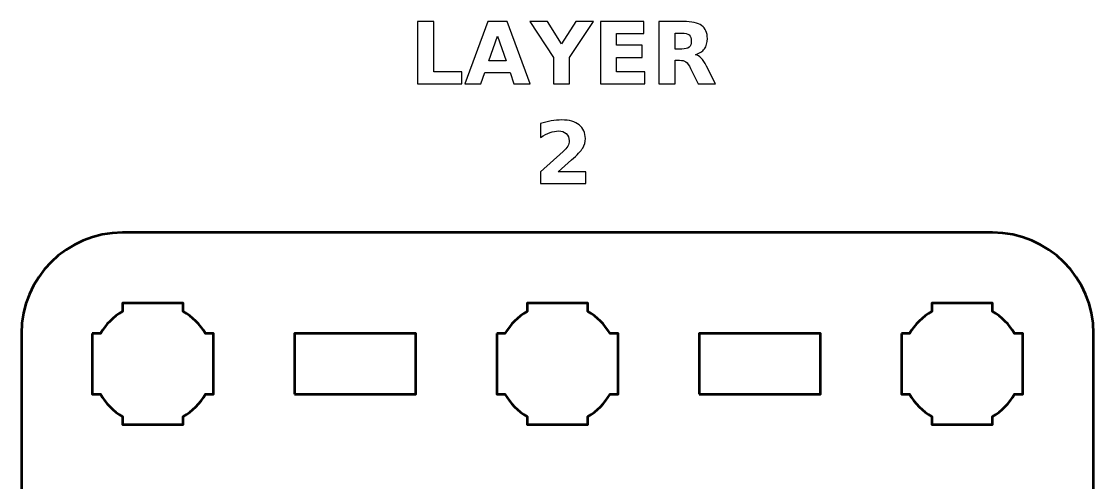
# Model space of a CAD drawing. Header units: centimetres. Extents: x -25.1 to 4.2, y -17.5 to -11.2.
# Drawn here: x -19.15 to -13.85, y -13.44 to -11.16 of the extents above; entities that cross this region are included whole.
import ezdxf

# ---------------------------------------------------------------- set-up
doc = ezdxf.new("R2010")
doc.units = ezdxf.units.CM
doc.header["$MEASUREMENT"] = 0
doc.layers.add('Layer 1', color=7, linetype='Continuous')

msp = doc.modelspace()

# ---------------------------------------------------------------- linework, layer by layer
at = {"layer": 'Layer 1'}
for points, knots in [([(-17.19147, -11.15635), (-17.19147, -11.15635), (-17.11189, -11.15635), (-17.11189, -11.15635), (-17.11189, -11.15635), (-17.11189, -11.15635), (-17.11189, -11.40478), (-17.11189, -11.40478), (-17.11189, -11.40478), (-17.11189, -11.40478), (-16.97219, -11.40478), (-16.97219, -11.40478), (-16.97219, -11.40478), (-16.97219, -11.40478), (-16.97219, -11.46496), (-16.97219, -11.46496), (-16.97219, -11.46496), (-16.97219, -11.46496), (-17.19147, -11.46496), (-17.19147, -11.46496), (-17.19147, -11.46496), (-17.19147, -11.46496), (-17.19147, -11.15635), (-17.19147, -11.15635)], [0, 0, 0, 0, 0.1666667, 0.1666667, 0.1666667, 0.1666667, 0.3333333, 0.3333333, 0.3333333, 0.3333333, 0.5, 0.5, 0.5, 0.5, 0.6666667, 0.6666667, 0.6666667, 0.6666667, 0.8333333, 0.8333333, 0.8333333, 0.8333333, 1, 1, 1, 1]), ([(-16.73449, -11.4088), (-16.73449, -11.4088), (-16.85895, -11.4088), (-16.85895, -11.4088), (-16.85895, -11.4088), (-16.85895, -11.4088), (-16.87856, -11.46496), (-16.87856, -11.46496), (-16.87856, -11.46496), (-16.87856, -11.46496), (-16.95857, -11.46496), (-16.95857, -11.46496), (-16.95857, -11.46496), (-16.95857, -11.46496), (-16.84427, -11.15635), (-16.84427, -11.15635), (-16.84427, -11.15635), (-16.84427, -11.15635), (-16.74938, -11.15635), (-16.74938, -11.15635), (-16.74938, -11.15635), (-16.74938, -11.15635), (-16.63508, -11.46496), (-16.63508, -11.46496), (-16.63508, -11.46496), (-16.63508, -11.46496), (-16.71509, -11.46496), (-16.71509, -11.46496), (-16.71509, -11.46496), (-16.71509, -11.46496), (-16.73449, -11.4088), (-16.73449, -11.4088)], [0, 0, 0, 0, 0.125, 0.125, 0.125, 0.125, 0.25, 0.25, 0.25, 0.25, 0.375, 0.375, 0.375, 0.375, 0.5, 0.5, 0.5, 0.5, 0.625, 0.625, 0.625, 0.625, 0.75, 0.75, 0.75, 0.75, 0.875, 0.875, 0.875, 0.875, 1, 1, 1, 1]), ([(-16.63712, -11.15635), (-16.63712, -11.15635), (-16.55013, -11.15635), (-16.55013, -11.15635), (-16.55013, -11.15635), (-16.55013, -11.15635), (-16.47979, -11.26635), (-16.47979, -11.26635), (-16.47979, -11.26635), (-16.47979, -11.26635), (-16.40951, -11.15635), (-16.40951, -11.15635), (-16.40951, -11.15635), (-16.40951, -11.15635), (-16.32231, -11.15635), (-16.32231, -11.15635), (-16.32231, -11.15635), (-16.32231, -11.15635), (-16.43992, -11.33493), (-16.43992, -11.33493), (-16.43992, -11.33493), (-16.43992, -11.33493), (-16.43992, -11.46496), (-16.43992, -11.46496), (-16.43992, -11.46496), (-16.43992, -11.46496), (-16.51951, -11.46496), (-16.51951, -11.46496), (-16.51951, -11.46496), (-16.51951, -11.46496), (-16.51951, -11.33493), (-16.51951, -11.33493), (-16.51951, -11.33493), (-16.51951, -11.33493), (-16.63712, -11.15635), (-16.63712, -11.15635)], [0, 0, 0, 0, 0.1111111, 0.1111111, 0.1111111, 0.1111111, 0.2222222, 0.2222222, 0.2222222, 0.2222222, 0.3333333, 0.3333333, 0.3333333, 0.3333333, 0.4444444, 0.4444444, 0.4444444, 0.4444444, 0.5555556, 0.5555556, 0.5555556, 0.5555556, 0.6666667, 0.6666667, 0.6666667, 0.6666667, 0.7777778, 0.7777778, 0.7777778, 0.7777778, 0.8888889, 0.8888889, 0.8888889, 0.8888889, 1, 1, 1, 1]), ([(-16.28752, -11.15635), (-16.28752, -11.15635), (-16.07275, -11.15635), (-16.07275, -11.15635), (-16.07275, -11.15635), (-16.07275, -11.15635), (-16.07275, -11.21654), (-16.07275, -11.21654), (-16.07275, -11.21654), (-16.07275, -11.21654), (-16.20794, -11.21654), (-16.20794, -11.21654), (-16.20794, -11.21654), (-16.20794, -11.21654), (-16.20794, -11.27397), (-16.20794, -11.27397), (-16.20794, -11.27397), (-16.20794, -11.27397), (-16.08087, -11.27397), (-16.08087, -11.27397), (-16.08087, -11.27397), (-16.08087, -11.27397), (-16.08087, -11.33415), (-16.08087, -11.33415), (-16.08087, -11.33415), (-16.08087, -11.33415), (-16.20794, -11.33415), (-16.20794, -11.33415), (-16.20794, -11.33415), (-16.20794, -11.33415), (-16.20794, -11.40478), (-16.20794, -11.40478), (-16.20794, -11.40478), (-16.20794, -11.40478), (-16.06824, -11.40478), (-16.06824, -11.40478), (-16.06824, -11.40478), (-16.06824, -11.40478), (-16.06824, -11.46496), (-16.06824, -11.46496), (-16.06824, -11.46496), (-16.06824, -11.46496), (-16.28752, -11.46496), (-16.28752, -11.46496), (-16.28752, -11.46496), (-16.28752, -11.46496), (-16.28752, -11.15635), (-16.28752, -11.15635)], [0, 0, 0, 0, 0.0833333, 0.0833333, 0.0833333, 0.0833333, 0.1666667, 0.1666667, 0.1666667, 0.1666667, 0.25, 0.25, 0.25, 0.25, 0.3333333, 0.3333333, 0.3333333, 0.3333333, 0.4166667, 0.4166667, 0.4166667, 0.4166667, 0.5, 0.5, 0.5, 0.5, 0.5833333, 0.5833333, 0.5833333, 0.5833333, 0.6666667, 0.6666667, 0.6666667, 0.6666667, 0.75, 0.75, 0.75, 0.75, 0.8333333, 0.8333333, 0.8333333, 0.8333333, 0.9166667, 0.9166667, 0.9166667, 0.9166667, 1, 1, 1, 1]), ([(-15.91874, -11.34819), (-15.91874, -11.34819), (-15.91874, -11.46496), (-15.91874, -11.46496), (-15.91874, -11.46496), (-15.91874, -11.46496), (-15.99832, -11.46496), (-15.99832, -11.46496), (-15.99832, -11.46496), (-15.99832, -11.46496), (-15.99832, -11.15635), (-15.99832, -11.15635), (-15.99832, -11.15635), (-15.99832, -11.15635), (-15.87676, -11.15635), (-15.87676, -11.15635), (-15.87676, -11.15635), (-15.83612, -11.15635), (-15.80627, -11.1632), (-15.78736, -11.17681), (-15.78736, -11.17681), (-15.76839, -11.19043), (-15.75893, -11.21202), (-15.75893, -11.24151), (-15.75893, -11.24151), (-15.75893, -11.2619), (-15.76387, -11.27869), (-15.77368, -11.29175), (-15.77368, -11.29175), (-15.78355, -11.30487), (-15.79844, -11.31454), (-15.81827, -11.32068), (-15.81827, -11.32068), (-15.8074, -11.32321), (-15.7976, -11.32879), (-15.78899, -11.33754), (-15.78899, -11.33754), (-15.78038, -11.34629), (-15.7717, -11.35955), (-15.76288, -11.37733), (-15.76288, -11.37733), (-15.76288, -11.37733), (-15.71963, -11.46496), (-15.71963, -11.46496), (-15.71963, -11.46496), (-15.71963, -11.46496), (-15.80444, -11.46496), (-15.80444, -11.46496), (-15.80444, -11.46496), (-15.80444, -11.46496), (-15.84204, -11.38827), (-15.84204, -11.38827), (-15.84204, -11.38827), (-15.84959, -11.37289), (-15.85728, -11.3623), (-15.86512, -11.35666), (-15.86512, -11.35666), (-15.87288, -11.35101), (-15.88325, -11.34819), (-15.89623, -11.34819), (-15.89623, -11.34819), (-15.89623, -11.34819), (-15.91874, -11.34819), (-15.91874, -11.34819)], [0, 0, 0, 0, 0.0625, 0.0625, 0.0625, 0.0625, 0.125, 0.125, 0.125, 0.125, 0.1875, 0.1875, 0.1875, 0.1875, 0.25, 0.25, 0.25, 0.25, 0.3125, 0.3125, 0.3125, 0.3125, 0.375, 0.375, 0.375, 0.375, 0.4375, 0.4375, 0.4375, 0.4375, 0.5, 0.5, 0.5, 0.5, 0.5625, 0.5625, 0.5625, 0.5625, 0.625, 0.625, 0.625, 0.625, 0.6875, 0.6875, 0.6875, 0.6875, 0.75, 0.75, 0.75, 0.75, 0.8125, 0.8125, 0.8125, 0.8125, 0.875, 0.875, 0.875, 0.875, 0.9375, 0.9375, 0.9375, 0.9375, 1, 1, 1, 1]), ([(-16.83912, -11.35151), (-16.83912, -11.35151), (-16.75453, -11.35151), (-16.75453, -11.35151), (-16.75453, -11.35151), (-16.75453, -11.35151), (-16.79672, -11.22874), (-16.79672, -11.22874), (-16.79672, -11.22874), (-16.79672, -11.22874), (-16.83912, -11.35151), (-16.83912, -11.35151)], [0, 0, 0, 0, 0.3333333, 0.3333333, 0.3333333, 0.3333333, 0.6666667, 0.6666667, 0.6666667, 0.6666667, 1, 1, 1, 1]), ([(-15.88522, -11.29323), (-15.86857, -11.29323), (-15.85658, -11.29012), (-15.84938, -11.28392), (-15.84938, -11.28392), (-15.84212, -11.27771), (-15.83852, -11.26748), (-15.83852, -11.25329), (-15.83852, -11.25329), (-15.83852, -11.23925), (-15.84212, -11.22917), (-15.84938, -11.2231), (-15.84938, -11.2231), (-15.85658, -11.21703), (-15.86857, -11.214), (-15.88522, -11.214), (-15.88522, -11.214), (-15.88522, -11.214), (-15.91874, -11.214), (-15.91874, -11.214), (-15.91874, -11.214), (-15.91874, -11.214), (-15.91874, -11.29323), (-15.91874, -11.29323), (-15.91874, -11.29323), (-15.91874, -11.29323), (-15.88522, -11.29323), (-15.88522, -11.29323)], [0, 0, 0, 0, 0.1428571, 0.1428571, 0.1428571, 0.1428571, 0.2857143, 0.2857143, 0.2857143, 0.2857143, 0.4285714, 0.4285714, 0.4285714, 0.4285714, 0.5714286, 0.5714286, 0.5714286, 0.5714286, 0.7142857, 0.7142857, 0.7142857, 0.7142857, 0.8571429, 0.8571429, 0.8571429, 0.8571429, 1, 1, 1, 1]), ([(-16.49609, -11.89923), (-16.49609, -11.89923), (-16.36027, -11.89923), (-16.36027, -11.89923), (-16.36027, -11.89923), (-16.36027, -11.89923), (-16.36027, -11.95772), (-16.36027, -11.95772), (-16.36027, -11.95772), (-16.36027, -11.95772), (-16.58457, -11.95772), (-16.58457, -11.95772), (-16.58457, -11.95772), (-16.58457, -11.95772), (-16.58457, -11.89923), (-16.58457, -11.89923), (-16.58457, -11.89923), (-16.58457, -11.89923), (-16.47189, -11.79982), (-16.47189, -11.79982), (-16.47189, -11.79982), (-16.4618, -11.79072), (-16.45439, -11.78183), (-16.44959, -11.77315), (-16.44959, -11.77315), (-16.44473, -11.76447), (-16.44233, -11.75544), (-16.44233, -11.74605), (-16.44233, -11.74605), (-16.44233, -11.73159), (-16.4472, -11.71995), (-16.45693, -11.71113), (-16.45693, -11.71113), (-16.4666, -11.70231), (-16.47951, -11.69794), (-16.49567, -11.69794), (-16.49567, -11.69794), (-16.50808, -11.69794), (-16.52163, -11.70062), (-16.53638, -11.70591), (-16.53638, -11.70591), (-16.55112, -11.7112), (-16.56693, -11.7191), (-16.58372, -11.72955), (-16.58372, -11.72955), (-16.58372, -11.72955), (-16.58372, -11.66174), (-16.58372, -11.66174), (-16.58372, -11.66174), (-16.5658, -11.65582), (-16.54809, -11.6513), (-16.53059, -11.6482), (-16.53059, -11.6482), (-16.51309, -11.64509), (-16.49595, -11.64354), (-16.47909, -11.64354), (-16.47909, -11.64354), (-16.44219, -11.64354), (-16.41347, -11.65165), (-16.39301, -11.66795), (-16.39301, -11.66795), (-16.37255, -11.68418), (-16.36232, -11.70683), (-16.36232, -11.73597), (-16.36232, -11.73597), (-16.36232, -11.75276), (-16.36669, -11.76842), (-16.37537, -11.78296), (-16.37537, -11.78296), (-16.38405, -11.79749), (-16.40232, -11.81696), (-16.43012, -11.84137), (-16.43012, -11.84137), (-16.43012, -11.84137), (-16.49609, -11.89923), (-16.49609, -11.89923)], [0, 0, 0, 0, 0.0526316, 0.0526316, 0.0526316, 0.0526316, 0.1052632, 0.1052632, 0.1052632, 0.1052632, 0.1578947, 0.1578947, 0.1578947, 0.1578947, 0.2105263, 0.2105263, 0.2105263, 0.2105263, 0.2631579, 0.2631579, 0.2631579, 0.2631579, 0.3157895, 0.3157895, 0.3157895, 0.3157895, 0.3684211, 0.3684211, 0.3684211, 0.3684211, 0.4210526, 0.4210526, 0.4210526, 0.4210526, 0.4736842, 0.4736842, 0.4736842, 0.4736842, 0.5263158, 0.5263158, 0.5263158, 0.5263158, 0.5789474, 0.5789474, 0.5789474, 0.5789474, 0.6315789, 0.6315789, 0.6315789, 0.6315789, 0.6842105, 0.6842105, 0.6842105, 0.6842105, 0.7368421, 0.7368421, 0.7368421, 0.7368421, 0.7894737, 0.7894737, 0.7894737, 0.7894737, 0.8421053, 0.8421053, 0.8421053, 0.8421053, 0.8947368, 0.8947368, 0.8947368, 0.8947368, 0.9473684, 0.9473684, 0.9473684, 0.9473684, 1, 1, 1, 1])]:
    msp.add_open_spline(points, degree=3, knots=knots, dxfattribs=at)
at = {"layer": 'Layer 1', "color": 253, "lineweight": 53}
for points, knots in [([(-19.15, -17), (-19.15, -17), (-19.15, -12.7), (-19.15, -12.7), (-19.15, -12.7), (-19.15, -12.42391), (-18.92609, -12.2), (-18.65, -12.2), (-18.65, -12.2), (-18.65, -12.2), (-14.35, -12.2), (-14.35, -12.2), (-14.35, -12.2), (-14.07391, -12.2), (-13.85, -12.42391), (-13.85, -12.7), (-13.85, -12.7), (-13.85, -12.7), (-13.85, -17), (-13.85, -17), (-13.85, -17), (-13.85, -17.27609), (-14.07391, -17.5), (-14.35, -17.5), (-14.35, -17.5), (-14.35, -17.5), (-18.65, -17.5), (-18.65, -17.5), (-18.65, -17.5), (-18.92609, -17.5), (-19.15, -17.27609), (-19.15, -17)], [0, 0, 0, 0, 0.125, 0.125, 0.125, 0.125, 0.25, 0.25, 0.25, 0.25, 0.375, 0.375, 0.375, 0.375, 0.5, 0.5, 0.5, 0.5, 0.625, 0.625, 0.625, 0.625, 0.75, 0.75, 0.75, 0.75, 0.875, 0.875, 0.875, 0.875, 1, 1, 1, 1]), ([(-18.8, -12.7), (-18.8, -12.7), (-18.75985, -12.7), (-18.75985, -12.7), (-18.75985, -12.7), (-18.7335, -12.65447), (-18.69553, -12.6165), (-18.65, -12.59015), (-18.65, -12.59015), (-18.65, -12.59015), (-18.65, -12.55), (-18.65, -12.55), (-18.65, -12.55), (-18.65, -12.55), (-18.5, -12.55), (-18.5, -12.55), (-18.5, -12.55), (-18.5, -12.55), (-18.35, -12.55), (-18.35, -12.55), (-18.35, -12.55), (-18.35, -12.55), (-18.35, -12.59015), (-18.35, -12.59015), (-18.35, -12.59015), (-18.30447, -12.6165), (-18.2665, -12.65447), (-18.24015, -12.7), (-18.24015, -12.7), (-18.24015, -12.7), (-18.2, -12.7), (-18.2, -12.7), (-18.2, -12.7), (-18.2, -12.7), (-18.2, -12.85), (-18.2, -12.85), (-18.2, -12.85), (-18.2, -12.85), (-18.2, -13), (-18.2, -13), (-18.2, -13), (-18.2, -13), (-18.24015, -13), (-18.24015, -13), (-18.24015, -13), (-18.2665, -13.04553), (-18.30447, -13.0835), (-18.35, -13.10985), (-18.35, -13.10985), (-18.35, -13.10985), (-18.35, -13.15), (-18.35, -13.15), (-18.35, -13.15), (-18.35, -13.15), (-18.5, -13.15), (-18.5, -13.15), (-18.5, -13.15), (-18.5, -13.15), (-18.65, -13.15), (-18.65, -13.15), (-18.65, -13.15), (-18.65, -13.15), (-18.65, -13.10985), (-18.65, -13.10985), (-18.65, -13.10985), (-18.69553, -13.0835), (-18.7335, -13.04553), (-18.75985, -13), (-18.75985, -13), (-18.75985, -13), (-18.8, -13), (-18.8, -13), (-18.8, -13), (-18.8, -13), (-18.8, -12.85), (-18.8, -12.85), (-18.8, -12.85), (-18.8, -12.85), (-18.8, -12.7), (-18.8, -12.7)], [0, 0, 0, 0, 0.05, 0.05, 0.05, 0.05, 0.1, 0.1, 0.1, 0.1, 0.15, 0.15, 0.15, 0.15, 0.2, 0.2, 0.2, 0.2, 0.25, 0.25, 0.25, 0.25, 0.3, 0.3, 0.3, 0.3, 0.35, 0.35, 0.35, 0.35, 0.4, 0.4, 0.4, 0.4, 0.45, 0.45, 0.45, 0.45, 0.5, 0.5, 0.5, 0.5, 0.55, 0.55, 0.55, 0.55, 0.6, 0.6, 0.6, 0.6, 0.65, 0.65, 0.65, 0.65, 0.7, 0.7, 0.7, 0.7, 0.75, 0.75, 0.75, 0.75, 0.8, 0.8, 0.8, 0.8, 0.85, 0.85, 0.85, 0.85, 0.9, 0.9, 0.9, 0.9, 0.95, 0.95, 0.95, 0.95, 1, 1, 1, 1]), ([(-16.8, -12.7), (-16.8, -12.7), (-16.75985, -12.7), (-16.75985, -12.7), (-16.75985, -12.7), (-16.7335, -12.65447), (-16.69553, -12.6165), (-16.65, -12.59015), (-16.65, -12.59015), (-16.65, -12.59015), (-16.65, -12.55), (-16.65, -12.55), (-16.65, -12.55), (-16.65, -12.55), (-16.5, -12.55), (-16.5, -12.55), (-16.5, -12.55), (-16.5, -12.55), (-16.35, -12.55), (-16.35, -12.55), (-16.35, -12.55), (-16.35, -12.55), (-16.35, -12.59015), (-16.35, -12.59015), (-16.35, -12.59015), (-16.30447, -12.6165), (-16.2665, -12.65447), (-16.24015, -12.7), (-16.24015, -12.7), (-16.24015, -12.7), (-16.2, -12.7), (-16.2, -12.7), (-16.2, -12.7), (-16.2, -12.7), (-16.2, -12.85), (-16.2, -12.85), (-16.2, -12.85), (-16.2, -12.85), (-16.2, -13), (-16.2, -13), (-16.2, -13), (-16.2, -13), (-16.24015, -13), (-16.24015, -13), (-16.24015, -13), (-16.2665, -13.04553), (-16.30447, -13.0835), (-16.35, -13.10985), (-16.35, -13.10985), (-16.35, -13.10985), (-16.35, -13.15), (-16.35, -13.15), (-16.35, -13.15), (-16.35, -13.15), (-16.5, -13.15), (-16.5, -13.15), (-16.5, -13.15), (-16.5, -13.15), (-16.65, -13.15), (-16.65, -13.15), (-16.65, -13.15), (-16.65, -13.15), (-16.65, -13.10985), (-16.65, -13.10985), (-16.65, -13.10985), (-16.69553, -13.0835), (-16.7335, -13.04553), (-16.75985, -13), (-16.75985, -13), (-16.75985, -13), (-16.8, -13), (-16.8, -13), (-16.8, -13), (-16.8, -13), (-16.8, -12.85), (-16.8, -12.85), (-16.8, -12.85), (-16.8, -12.85), (-16.8, -12.7), (-16.8, -12.7)], [0, 0, 0, 0, 0.05, 0.05, 0.05, 0.05, 0.1, 0.1, 0.1, 0.1, 0.15, 0.15, 0.15, 0.15, 0.2, 0.2, 0.2, 0.2, 0.25, 0.25, 0.25, 0.25, 0.3, 0.3, 0.3, 0.3, 0.35, 0.35, 0.35, 0.35, 0.4, 0.4, 0.4, 0.4, 0.45, 0.45, 0.45, 0.45, 0.5, 0.5, 0.5, 0.5, 0.55, 0.55, 0.55, 0.55, 0.6, 0.6, 0.6, 0.6, 0.65, 0.65, 0.65, 0.65, 0.7, 0.7, 0.7, 0.7, 0.75, 0.75, 0.75, 0.75, 0.8, 0.8, 0.8, 0.8, 0.85, 0.85, 0.85, 0.85, 0.9, 0.9, 0.9, 0.9, 0.95, 0.95, 0.95, 0.95, 1, 1, 1, 1]), ([(-14.8, -12.7), (-14.8, -12.7), (-14.75985, -12.7), (-14.75985, -12.7), (-14.75985, -12.7), (-14.7335, -12.65447), (-14.69553, -12.6165), (-14.65, -12.59015), (-14.65, -12.59015), (-14.65, -12.59015), (-14.65, -12.55), (-14.65, -12.55), (-14.65, -12.55), (-14.65, -12.55), (-14.5, -12.55), (-14.5, -12.55), (-14.5, -12.55), (-14.5, -12.55), (-14.35, -12.55), (-14.35, -12.55), (-14.35, -12.55), (-14.35, -12.55), (-14.35, -12.59015), (-14.35, -12.59015), (-14.35, -12.59015), (-14.30447, -12.6165), (-14.2665, -12.65447), (-14.24015, -12.7), (-14.24015, -12.7), (-14.24015, -12.7), (-14.2, -12.7), (-14.2, -12.7), (-14.2, -12.7), (-14.2, -12.7), (-14.2, -12.85), (-14.2, -12.85), (-14.2, -12.85), (-14.2, -12.85), (-14.2, -13), (-14.2, -13), (-14.2, -13), (-14.2, -13), (-14.24015, -13), (-14.24015, -13), (-14.24015, -13), (-14.2665, -13.04553), (-14.30447, -13.0835), (-14.35, -13.10985), (-14.35, -13.10985), (-14.35, -13.10985), (-14.35, -13.15), (-14.35, -13.15), (-14.35, -13.15), (-14.35, -13.15), (-14.5, -13.15), (-14.5, -13.15), (-14.5, -13.15), (-14.5, -13.15), (-14.65, -13.15), (-14.65, -13.15), (-14.65, -13.15), (-14.65, -13.15), (-14.65, -13.10985), (-14.65, -13.10985), (-14.65, -13.10985), (-14.69553, -13.0835), (-14.7335, -13.04553), (-14.75985, -13), (-14.75985, -13), (-14.75985, -13), (-14.8, -13), (-14.8, -13), (-14.8, -13), (-14.8, -13), (-14.8, -12.85), (-14.8, -12.85), (-14.8, -12.85), (-14.8, -12.85), (-14.8, -12.7), (-14.8, -12.7)], [0, 0, 0, 0, 0.05, 0.05, 0.05, 0.05, 0.1, 0.1, 0.1, 0.1, 0.15, 0.15, 0.15, 0.15, 0.2, 0.2, 0.2, 0.2, 0.25, 0.25, 0.25, 0.25, 0.3, 0.3, 0.3, 0.3, 0.35, 0.35, 0.35, 0.35, 0.4, 0.4, 0.4, 0.4, 0.45, 0.45, 0.45, 0.45, 0.5, 0.5, 0.5, 0.5, 0.55, 0.55, 0.55, 0.55, 0.6, 0.6, 0.6, 0.6, 0.65, 0.65, 0.65, 0.65, 0.7, 0.7, 0.7, 0.7, 0.75, 0.75, 0.75, 0.75, 0.8, 0.8, 0.8, 0.8, 0.85, 0.85, 0.85, 0.85, 0.9, 0.9, 0.9, 0.9, 0.95, 0.95, 0.95, 0.95, 1, 1, 1, 1]), ([(-17.8, -13), (-17.8, -13), (-17.8, -12.7), (-17.8, -12.7), (-17.8, -12.7), (-17.8, -12.7), (-17.2, -12.7), (-17.2, -12.7), (-17.2, -12.7), (-17.2, -12.7), (-17.2, -13), (-17.2, -13), (-17.2, -13), (-17.2, -13), (-17.8, -13), (-17.8, -13)], [0, 0, 0, 0, 0.25, 0.25, 0.25, 0.25, 0.5, 0.5, 0.5, 0.5, 0.75, 0.75, 0.75, 0.75, 1, 1, 1, 1]), ([(-15.8, -13), (-15.8, -13), (-15.8, -12.7), (-15.8, -12.7), (-15.8, -12.7), (-15.8, -12.7), (-15.2, -12.7), (-15.2, -12.7), (-15.2, -12.7), (-15.2, -12.7), (-15.2, -13), (-15.2, -13), (-15.2, -13), (-15.2, -13), (-15.8, -13), (-15.8, -13)], [0, 0, 0, 0, 0.25, 0.25, 0.25, 0.25, 0.5, 0.5, 0.5, 0.5, 0.75, 0.75, 0.75, 0.75, 1, 1, 1, 1])]:
    msp.add_open_spline(points, degree=3, knots=knots, dxfattribs=at)

doc.saveas('drawing.dxf')
